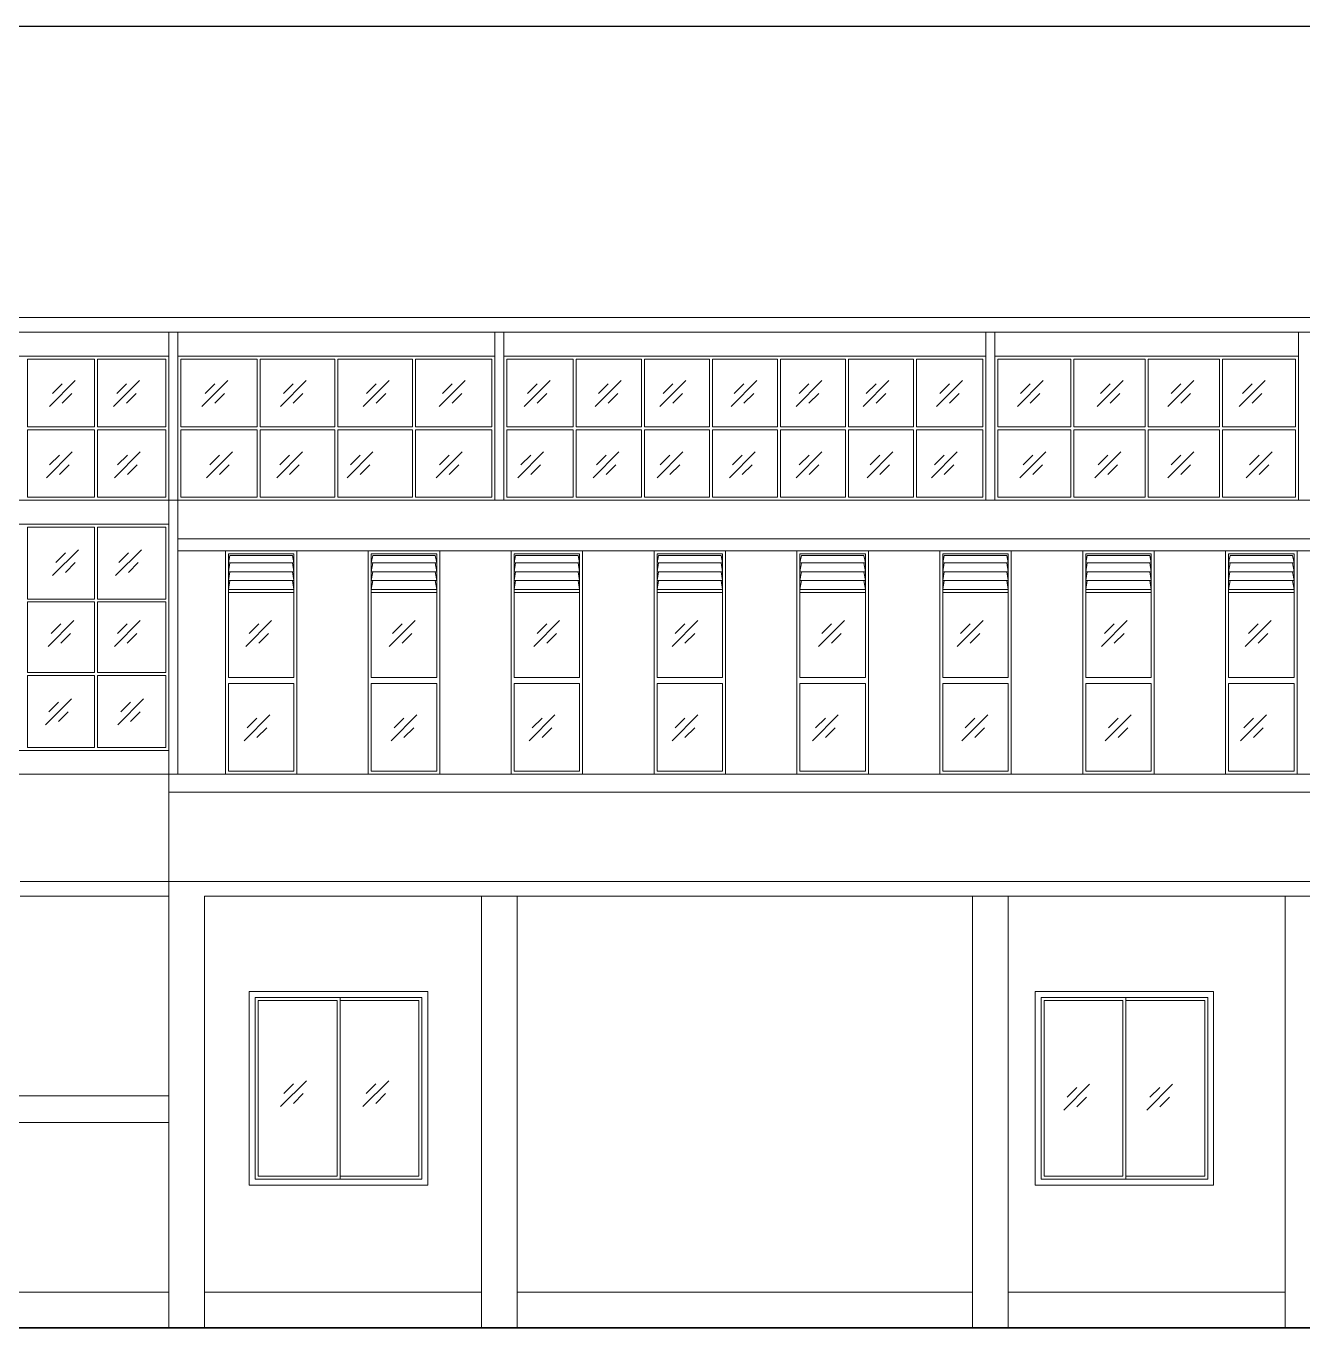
# Model space of a CAD drawing. Header units: inches. Extents: x -6800 to 96653, y -25814 to 17379.
# Drawn here: x 79226.9 to 79655.9, y -16913.4 to -16476.2 of the extents above; entities that cross this region are included whole.
import ezdxf

# ---------------------------------------------------------------- set-up
doc = ezdxf.new("R2010")
doc.units = ezdxf.units.IN
doc.header["$MEASUREMENT"] = 0
for name, color, linetype, lineweight in [('Door ele', 20, 'Continuous', 15), ('ele back', 51, 'Continuous', 15), ('Ground level', 210, 'Continuous', 35), ('i sec', 41, 'Continuous', 18), ('Opening elevation', 130, 'Continuous', 9), ('Win ele', 211, 'Continuous', 15)]:
    doc.layers.add(name, color=color, linetype=linetype, lineweight=lineweight)

msp = doc.modelspace()

# ---------------------------------------------------------------- linework, layer by layer
at = {"transparency": 33554651}
msp.add_line((78677.82, -16476.17), (81053.82, -16476.17), dxfattribs=at)
at = {"layer": 'Door ele', "transparency": 33554651}
for p, q in [((79301.85, -16800.44), (79361.85, -16800.44)), ((79301.85, -16865.44), (79301.85, -16800.44)), ((79361.85, -16800.44), (79361.85, -16865.44)), ((79565.85, -16800.44), (79625.85, -16800.44)), ((79565.85, -16865.44), (79565.85, -16800.44)), ((79625.85, -16800.44), (79625.85, -16865.44)), ((79361.85, -16865.44), (79301.85, -16865.44)), ((79625.85, -16865.44), (79565.85, -16865.44))]:
    msp.add_line(p, q, dxfattribs=at)
for points in [[(79178.85, -16587.04), (79274.85, -16587.04), (79274.85, -16635.44), (79178.85, -16635.44)], [(79277.85, -16587.04), (79384.37, -16587.04), (79384.37, -16635.44), (79277.85, -16635.44)], [(79387.37, -16587.04), (79549.35, -16587.04), (79549.35, -16635.44), (79387.37, -16635.44)], [(79552.35, -16587.04), (79654.35, -16587.04), (79654.35, -16635.44), (79552.35, -16635.44)], [(79178.85, -16643.44), (79274.85, -16643.44), (79274.85, -16719.44), (79178.85, -16719.44)], [(79293.85, -16652.44), (79317.85, -16652.44), (79317.85, -16727.44), (79293.85, -16727.44)], [(79341.85, -16652.44), (79365.85, -16652.44), (79365.85, -16727.44), (79341.85, -16727.44)], [(79389.85, -16652.44), (79413.85, -16652.44), (79413.85, -16727.44), (79389.85, -16727.44)], [(79437.85, -16652.44), (79461.85, -16652.44), (79461.85, -16727.44), (79437.85, -16727.44)], [(79485.85, -16652.44), (79509.85, -16652.44), (79509.85, -16727.44), (79485.85, -16727.44)], [(79533.85, -16652.44), (79557.85, -16652.44), (79557.85, -16727.44), (79533.85, -16727.44)], [(79581.85, -16652.44), (79605.85, -16652.44), (79605.85, -16727.44), (79581.85, -16727.44)], [(79629.85, -16652.44), (79653.85, -16652.44), (79653.85, -16727.44), (79629.85, -16727.44)]]:
    msp.add_lwpolyline(points, close=True, dxfattribs=at)
at = {"layer": 'ele back', "transparency": 33554651}
for p, q in [((80028.85, -16574.04), (78818.85, -16574.04)), ((80028.85, -16579.04), (78818.85, -16579.04)), ((79274.85, -16579.04), (79274.85, -16727.44)), ((79277.85, -16579.04), (79277.85, -16727.44)), ((79274.85, -16587.04), (79178.85, -16587.04)), ((79384.37, -16587.04), (79277.85, -16587.04)), ((79549.35, -16587.04), (79387.37, -16587.04)), ((79654.35, -16587.04), (79552.35, -16587.04)), ((80028.85, -16635.44), (79018.35, -16635.44)), ((79274.85, -16643.44), (78818.85, -16643.44)), ((79277.85, -16648.44), (80045.85, -16648.44)), ((79277.85, -16652.44), (80045.85, -16652.44)), ((79317.85, -16652.44), (79293.85, -16652.44)), ((79293.85, -16652.44), (79293.85, -16727.44)), ((79317.85, -16652.44), (79317.85, -16727.44)), ((79365.85, -16652.44), (79341.85, -16652.44)), ((79341.85, -16652.44), (79341.85, -16727.44)), ((79365.85, -16652.44), (79365.85, -16727.44)), ((79413.85, -16652.44), (79389.85, -16652.44)), ((79389.85, -16652.44), (79389.85, -16727.44)), ((79413.85, -16652.44), (79413.85, -16727.44)), ((79461.85, -16652.44), (79437.85, -16652.44)), ((79437.85, -16652.44), (79437.85, -16727.44)), ((79461.85, -16652.44), (79461.85, -16727.44)), ((79509.85, -16652.44), (79485.85, -16652.44)), ((79485.85, -16652.44), (79485.85, -16727.44)), ((79509.85, -16652.44), (79509.85, -16727.44)), ((79533.85, -16652.44), (79533.85, -16727.44)), ((79533.85, -16652.44), (79557.85, -16652.44)), ((79557.85, -16652.44), (79557.85, -16727.44)), ((79581.85, -16652.44), (79581.85, -16727.44)), ((79581.85, -16652.44), (79605.85, -16652.44)), ((79605.85, -16652.44), (79605.85, -16727.44)), ((79629.85, -16652.44), (79629.85, -16727.44)), ((79629.85, -16652.44), (79653.85, -16652.44)), ((79653.85, -16652.44), (79653.85, -16727.44)), ((79178.85, -16719.44), (79274.85, -16719.44)), ((80045.85, -16727.44), (79274.85, -16727.44)), ((79274.85, -16913.44), (79274.85, -16733.44)), ((80045.85, -16733.44), (79274.85, -16733.44)), ((79224.85, -16763.44), (79274.85, -16763.44)), ((80045.85, -16763.44), (79274.85, -16763.44)), ((79224.85, -16768.44), (79274.85, -16768.44)), ((79286.85, -16913.44), (79286.85, -16768.44)), ((80045.85, -16768.44), (79286.85, -16768.44)), ((79379.85, -16913.44), (79379.85, -16768.44)), ((79391.85, -16913.44), (79391.85, -16768.44)), ((79544.85, -16913.44), (79544.85, -16768.44)), ((79556.85, -16913.44), (79556.85, -16768.44)), ((79649.85, -16768.44), (79649.85, -16913.44)), ((79301.85, -16800.44), (79301.85, -16865.44)), ((79361.85, -16800.44), (79301.85, -16800.44)), ((79361.85, -16800.44), (79361.85, -16865.44)), ((79565.85, -16800.44), (79565.85, -16865.44)), ((79625.85, -16800.44), (79565.85, -16800.44)), ((79625.85, -16865.44), (79625.85, -16800.44)), ((79274.85, -16835.44), (79178.85, -16835.44)), ((79274.85, -16844.44), (79178.85, -16844.44)), ((79361.85, -16865.44), (79301.85, -16865.44)), ((79625.85, -16865.44), (79565.85, -16865.44)), ((79274.85, -16901.44), (79178.85, -16901.44)), ((79379.85, -16901.44), (79286.85, -16901.44)), ((79544.85, -16901.44), (79391.85, -16901.44)), ((79649.85, -16901.44), (79556.85, -16901.44))]:
    msp.add_line(p, q, dxfattribs=at)
at = {"layer": 'Ground level', "transparency": 33554651}
msp.add_line((80131.46, -16913.44), (78748.18, -16913.44), dxfattribs=at)
at = {"layer": 'i sec', "transparency": 33554651}
for p, q in [((79384.37, -16635.44), (79384.37, -16579.04)), ((79387.37, -16635.44), (79387.37, -16579.04)), ((79549.35, -16635.44), (79549.35, -16579.04)), ((79552.35, -16635.44), (79552.35, -16579.04)), ((79654.35, -16635.44), (79654.35, -16579.04)), ((79178.85, -16719.44), (79274.85, -16719.44)), ((79178.85, -16727.44), (79274.85, -16727.44))]:
    msp.add_line(p, q, dxfattribs=at)
at = {"layer": 'Opening elevation', "lineweight": 5, "transparency": 33554526}
for p, q in [((79234.69, -16603.91), (79243.36, -16595.23)), ((79235.75, -16599.57), (79239.02, -16596.3)), ((79256.26, -16603.91), (79264.93, -16595.23)), ((79257.33, -16599.57), (79260.6, -16596.3)), ((79285.96, -16603.91), (79294.63, -16595.23)), ((79287.03, -16599.57), (79290.29, -16596.3)), ((79312.29, -16603.91), (79320.96, -16595.23)), ((79313.36, -16599.57), (79316.63, -16596.3)), ((79340.14, -16603.91), (79348.81, -16595.23)), ((79341.2, -16599.57), (79344.47, -16596.3)), ((79365.7, -16603.91), (79374.38, -16595.23)), ((79366.77, -16599.57), (79370.04, -16596.3)), ((79394.26, -16603.91), (79402.93, -16595.23)), ((79395.33, -16599.57), (79398.6, -16596.3)), ((79418.08, -16603.91), (79426.76, -16595.23)), ((79419.15, -16599.57), (79422.42, -16596.3)), ((79439.82, -16603.91), (79448.49, -16595.23)), ((79440.89, -16599.57), (79444.16, -16596.3)), ((79463.73, -16603.91), (79472.4, -16595.23)), ((79464.8, -16599.57), (79468.06, -16596.3)), ((79485.54, -16603.91), (79494.21, -16595.23)), ((79486.61, -16599.57), (79489.88, -16596.3)), ((79508.07, -16603.91), (79516.74, -16595.23)), ((79509.14, -16599.57), (79512.41, -16596.3)), ((79532.77, -16603.91), (79541.44, -16595.23)), ((79533.84, -16599.57), (79537.11, -16596.3)), ((79559.9, -16603.91), (79568.57, -16595.23)), ((79560.97, -16599.57), (79564.24, -16596.3)), ((79586.75, -16603.91), (79595.42, -16595.23)), ((79587.82, -16599.57), (79591.09, -16596.3)), ((79610.47, -16603.91), (79619.14, -16595.23)), ((79611.54, -16599.57), (79614.81, -16596.3)), ((79634.43, -16603.91), (79643.1, -16595.23)), ((79635.5, -16599.57), (79638.76, -16596.3)), ((79239.02, -16602.84), (79242.29, -16599.57)), ((79260.6, -16602.84), (79263.87, -16599.57)), ((79290.29, -16602.84), (79293.56, -16599.57)), ((79316.63, -16602.84), (79319.9, -16599.57)), ((79344.47, -16602.84), (79347.74, -16599.57)), ((79370.04, -16602.84), (79373.31, -16599.57)), ((79398.6, -16602.84), (79401.86, -16599.57)), ((79422.42, -16602.84), (79425.69, -16599.57)), ((79444.16, -16602.84), (79447.42, -16599.57)), ((79468.06, -16602.84), (79471.33, -16599.57)), ((79489.88, -16602.84), (79493.15, -16599.57)), ((79512.41, -16602.84), (79515.67, -16599.57)), ((79537.11, -16602.84), (79540.37, -16599.57)), ((79564.24, -16602.84), (79567.5, -16599.57)), ((79591.09, -16602.84), (79594.35, -16599.57)), ((79614.81, -16602.84), (79618.07, -16599.57)), ((79638.76, -16602.84), (79642.03, -16599.57)), ((79233.71, -16627.9), (79242.38, -16619.23)), ((79234.78, -16623.57), (79238.05, -16620.3)), ((79256.56, -16627.9), (79265.23, -16619.23)), ((79257.63, -16623.57), (79260.9, -16620.3)), ((79287.53, -16627.9), (79296.2, -16619.23)), ((79288.6, -16623.57), (79291.87, -16620.3)), ((79311.07, -16627.9), (79319.74, -16619.23)), ((79312.14, -16623.57), (79315.41, -16620.3)), ((79334.75, -16627.9), (79343.42, -16619.23)), ((79335.81, -16623.57), (79339.08, -16620.3)), ((79364.67, -16627.9), (79373.34, -16619.23)), ((79365.74, -16623.57), (79369, -16620.3)), ((79392.06, -16627.9), (79400.73, -16619.23)), ((79393.13, -16623.57), (79396.4, -16620.3)), ((79417.39, -16627.9), (79426.06, -16619.23)), ((79418.46, -16623.57), (79421.73, -16620.3)), ((79438.86, -16627.9), (79447.53, -16619.23)), ((79439.93, -16623.57), (79443.2, -16620.3)), ((79463.15, -16627.9), (79471.82, -16619.23)), ((79464.22, -16623.57), (79467.48, -16620.3)), ((79485.58, -16627.9), (79494.26, -16619.23)), ((79486.65, -16623.57), (79489.92, -16620.3)), ((79509.4, -16627.9), (79518.07, -16619.23)), ((79510.47, -16623.57), (79513.73, -16620.3)), ((79531.01, -16627.9), (79539.68, -16619.23)), ((79532.08, -16623.57), (79535.34, -16620.3)), ((79560.78, -16627.9), (79569.46, -16619.23)), ((79561.85, -16623.57), (79565.12, -16620.3)), ((79585.97, -16627.9), (79594.65, -16619.23)), ((79587.04, -16623.57), (79590.31, -16620.3)), ((79610.48, -16627.9), (79619.15, -16619.23)), ((79611.54, -16623.57), (79614.81, -16620.3)), ((79636.81, -16627.9), (79645.48, -16619.23)), ((79637.88, -16623.57), (79641.15, -16620.3)), ((79238.05, -16626.83), (79241.31, -16623.57)), ((79260.9, -16626.83), (79264.16, -16623.57)), ((79291.87, -16626.83), (79295.13, -16623.57)), ((79315.41, -16626.83), (79318.67, -16623.57)), ((79339.08, -16626.83), (79342.35, -16623.57)), ((79369, -16626.83), (79372.27, -16623.57)), ((79396.4, -16626.83), (79399.66, -16623.57)), ((79421.73, -16626.83), (79424.99, -16623.57)), ((79443.2, -16626.83), (79446.47, -16623.57)), ((79467.48, -16626.83), (79470.75, -16623.57)), ((79489.92, -16626.83), (79493.19, -16623.57)), ((79513.73, -16626.83), (79517, -16623.57)), ((79535.34, -16626.83), (79538.61, -16623.57)), ((79565.12, -16626.83), (79568.39, -16623.57)), ((79590.31, -16626.83), (79593.58, -16623.57)), ((79614.81, -16626.83), (79618.08, -16623.57)), ((79641.15, -16626.83), (79644.41, -16623.57)), ((79235.77, -16660.72), (79244.45, -16652.05)), ((79236.84, -16656.39), (79240.11, -16653.12)), ((79256.95, -16660.72), (79265.62, -16652.05)), ((79258.02, -16656.39), (79261.28, -16653.12)), ((79240.11, -16659.65), (79243.38, -16656.39)), ((79261.28, -16659.65), (79264.55, -16656.39)), ((79234.24, -16684.53), (79242.91, -16675.86)), ((79235.31, -16680.2), (79238.57, -16676.93)), ((79256.53, -16684.53), (79265.2, -16675.86)), ((79257.6, -16680.2), (79260.86, -16676.93)), ((79300.7, -16684.53), (79309.37, -16675.86)), ((79301.77, -16680.2), (79305.04, -16676.93)), ((79348.87, -16684.53), (79357.54, -16675.86)), ((79349.94, -16680.2), (79353.2, -16676.93)), ((79397.46, -16684.53), (79406.13, -16675.86)), ((79398.53, -16680.2), (79401.8, -16676.93)), ((79443.9, -16684.53), (79452.57, -16675.86)), ((79444.97, -16680.2), (79448.24, -16676.93)), ((79493.11, -16684.53), (79501.78, -16675.86)), ((79494.18, -16680.2), (79497.44, -16676.93)), ((79539.73, -16684.53), (79548.4, -16675.86)), ((79540.8, -16680.2), (79544.06, -16676.93)), ((79588.13, -16684.53), (79596.81, -16675.86)), ((79589.2, -16680.2), (79592.47, -16676.93)), ((79636.48, -16684.53), (79645.15, -16675.86)), ((79637.55, -16680.2), (79640.81, -16676.93)), ((79238.57, -16683.46), (79241.84, -16680.2)), ((79260.86, -16683.46), (79264.13, -16680.2)), ((79305.04, -16683.46), (79308.3, -16680.2)), ((79353.2, -16683.46), (79356.47, -16680.2)), ((79401.8, -16683.46), (79405.07, -16680.2)), ((79448.24, -16683.46), (79451.5, -16680.2)), ((79497.44, -16683.46), (79500.71, -16680.2)), ((79544.06, -16683.46), (79547.33, -16680.2)), ((79592.47, -16683.46), (79595.74, -16680.2)), ((79640.81, -16683.46), (79644.08, -16680.2)), ((79233.43, -16710.87), (79242.1, -16702.19)), ((79234.5, -16706.53), (79237.77, -16703.26)), ((79257.65, -16710.87), (79266.32, -16702.19)), ((79258.71, -16706.53), (79261.98, -16703.26)), ((79237.77, -16709.8), (79241.04, -16706.53)), ((79261.98, -16709.8), (79265.25, -16706.53)), ((79300.1, -16716.19), (79308.77, -16707.52)), ((79349.49, -16716.19), (79358.16, -16707.52)), ((79395.87, -16716.19), (79404.54, -16707.52)), ((79443.89, -16716.19), (79452.56, -16707.52)), ((79491.05, -16716.19), (79499.73, -16707.52)), ((79541.26, -16716.19), (79549.93, -16707.52)), ((79589.42, -16716.19), (79598.09, -16707.52)), ((79634.88, -16716.19), (79643.56, -16707.52)), ((79301.16, -16711.85), (79304.43, -16708.58)), ((79304.43, -16715.12), (79307.7, -16711.85)), ((79350.56, -16711.85), (79353.82, -16708.58)), ((79353.82, -16715.12), (79357.09, -16711.85)), ((79396.94, -16711.85), (79400.21, -16708.58)), ((79400.21, -16715.12), (79403.48, -16711.85)), ((79444.96, -16711.85), (79448.22, -16708.58)), ((79448.22, -16715.12), (79451.49, -16711.85)), ((79492.12, -16711.85), (79495.39, -16708.58)), ((79495.39, -16715.12), (79498.66, -16711.85)), ((79542.33, -16711.85), (79545.6, -16708.58)), ((79545.6, -16715.12), (79548.86, -16711.85)), ((79590.49, -16711.85), (79593.75, -16708.58)), ((79593.75, -16715.12), (79597.02, -16711.85)), ((79635.95, -16711.85), (79639.22, -16708.58)), ((79639.22, -16715.12), (79642.49, -16711.85)), ((79312.39, -16839.07), (79321.06, -16830.4)), ((79340.05, -16839.07), (79348.72, -16830.4)), ((79313.46, -16834.73), (79316.73, -16831.46)), ((79316.73, -16838), (79319.99, -16834.73)), ((79341.12, -16834.73), (79344.39, -16831.46)), ((79344.39, -16838), (79347.66, -16834.73)), ((79575.51, -16840.28), (79584.18, -16831.61)), ((79576.58, -16835.95), (79579.84, -16832.68)), ((79603.39, -16840.28), (79612.06, -16831.61)), ((79604.46, -16835.95), (79607.72, -16832.68)), ((79579.84, -16839.21), (79583.11, -16835.95)), ((79607.72, -16839.21), (79610.99, -16835.95))]:
    msp.add_line(p, q, dxfattribs=at)
at = {"layer": 'Win ele', "transparency": 33554651}
for p, q in [((79227.35, -16588.04), (79249.85, -16588.04)), ((79227.35, -16588.04), (79227.35, -16610.74)), ((79249.85, -16588.04), (79249.85, -16610.74)), ((79250.85, -16588.04), (79273.85, -16588.04)), ((79250.85, -16588.04), (79250.85, -16610.74)), ((79273.85, -16588.04), (79273.85, -16610.74)), ((79278.85, -16588.04), (79304.48, -16588.04)), ((79278.85, -16610.74), (79278.85, -16588.04)), ((79304.48, -16588.04), (79304.48, -16610.74)), ((79305.48, -16588.04), (79330.61, -16588.04)), ((79305.48, -16588.04), (79305.48, -16610.74)), ((79330.61, -16588.04), (79330.61, -16610.74)), ((79331.61, -16588.04), (79356.74, -16588.04)), ((79331.61, -16588.04), (79331.61, -16610.74)), ((79356.74, -16588.04), (79356.74, -16610.74)), ((79357.74, -16588.04), (79383.37, -16588.04)), ((79357.74, -16588.04), (79357.74, -16610.74)), ((79383.37, -16588.04), (79383.37, -16610.74)), ((79388.37, -16588.04), (79410.72, -16588.04)), ((79388.37, -16610.74), (79388.37, -16588.04)), ((79410.72, -16588.04), (79410.72, -16610.74)), ((79411.72, -16588.04), (79433.58, -16588.04)), ((79411.72, -16588.04), (79411.72, -16610.74)), ((79433.58, -16588.04), (79433.58, -16610.74)), ((79434.58, -16588.04), (79456.43, -16588.04)), ((79434.58, -16588.04), (79434.58, -16610.74)), ((79456.43, -16588.04), (79456.43, -16610.74)), ((79457.43, -16588.04), (79479.29, -16588.04)), ((79457.43, -16588.04), (79457.43, -16610.74)), ((79479.29, -16588.04), (79479.29, -16610.74)), ((79480.29, -16588.04), (79502.14, -16588.04)), ((79480.29, -16588.04), (79480.29, -16610.74)), ((79502.14, -16588.04), (79502.14, -16610.74)), ((79503.14, -16588.04), (79525, -16588.04)), ((79503.14, -16588.04), (79503.14, -16610.74)), ((79525, -16588.04), (79525, -16610.74)), ((79526, -16588.04), (79548.35, -16588.04)), ((79526, -16588.04), (79526, -16610.74)), ((79548.35, -16588.04), (79548.35, -16610.74)), ((79553.35, -16588.04), (79577.85, -16588.04)), ((79553.35, -16610.74), (79553.35, -16588.04)), ((79577.85, -16588.04), (79577.85, -16610.74)), ((79578.85, -16588.04), (79602.85, -16588.04)), ((79578.85, -16588.04), (79578.85, -16610.74)), ((79602.85, -16588.04), (79602.85, -16610.74)), ((79603.85, -16588.04), (79627.85, -16588.04)), ((79603.85, -16588.04), (79603.85, -16610.74)), ((79627.85, -16588.04), (79627.85, -16610.74)), ((79628.85, -16588.04), (79653.35, -16588.04)), ((79628.85, -16588.04), (79628.85, -16610.74)), ((79653.35, -16588.04), (79653.35, -16610.74)), ((79227.35, -16610.74), (79249.85, -16610.74)), ((79227.35, -16611.74), (79227.35, -16634.44)), ((79227.35, -16611.74), (79249.85, -16611.74)), ((79249.85, -16611.74), (79249.85, -16634.44)), ((79250.85, -16610.74), (79273.85, -16610.74)), ((79250.85, -16611.74), (79250.85, -16634.44)), ((79250.85, -16611.74), (79273.85, -16611.74)), ((79273.85, -16611.74), (79273.85, -16634.44)), ((79278.85, -16610.74), (79304.48, -16610.74)), ((79278.85, -16634.44), (79278.85, -16611.74)), ((79278.85, -16611.74), (79304.48, -16611.74)), ((79304.48, -16611.74), (79304.48, -16634.44)), ((79305.48, -16610.74), (79330.61, -16610.74)), ((79305.48, -16611.74), (79330.61, -16611.74)), ((79305.48, -16611.74), (79305.48, -16634.44)), ((79330.61, -16611.74), (79330.61, -16634.44)), ((79331.61, -16610.74), (79356.74, -16610.74)), ((79331.61, -16611.74), (79356.74, -16611.74)), ((79331.61, -16611.74), (79331.61, -16634.44)), ((79356.74, -16611.74), (79356.74, -16634.44)), ((79357.74, -16610.74), (79383.37, -16610.74)), ((79357.74, -16611.74), (79383.37, -16611.74)), ((79357.74, -16611.74), (79357.74, -16634.44)), ((79383.37, -16611.74), (79383.37, -16634.44)), ((79388.37, -16610.74), (79410.72, -16610.74)), ((79388.37, -16634.44), (79388.37, -16611.74)), ((79388.37, -16611.74), (79410.72, -16611.74)), ((79410.72, -16611.74), (79410.72, -16634.44)), ((79411.72, -16610.74), (79433.58, -16610.74)), ((79411.72, -16611.74), (79433.58, -16611.74)), ((79411.72, -16611.74), (79411.72, -16634.44)), ((79433.58, -16611.74), (79433.58, -16634.44)), ((79434.58, -16610.74), (79456.43, -16610.74)), ((79434.58, -16611.74), (79456.43, -16611.74)), ((79434.58, -16611.74), (79434.58, -16634.44)), ((79456.43, -16611.74), (79456.43, -16634.44)), ((79457.43, -16610.74), (79479.29, -16610.74)), ((79457.43, -16611.74), (79479.29, -16611.74)), ((79457.43, -16611.74), (79457.43, -16634.44)), ((79479.29, -16611.74), (79479.29, -16634.44)), ((79480.29, -16610.74), (79502.14, -16610.74)), ((79480.29, -16611.74), (79502.14, -16611.74)), ((79480.29, -16611.74), (79480.29, -16634.44)), ((79502.14, -16611.74), (79502.14, -16634.44)), ((79503.14, -16610.74), (79525, -16610.74)), ((79503.14, -16611.74), (79525, -16611.74)), ((79503.14, -16611.74), (79503.14, -16634.44)), ((79525, -16611.74), (79525, -16634.44)), ((79526, -16610.74), (79548.35, -16610.74)), ((79526, -16611.74), (79548.35, -16611.74)), ((79526, -16611.74), (79526, -16634.44)), ((79548.35, -16611.74), (79548.35, -16634.44)), ((79553.35, -16610.74), (79577.85, -16610.74)), ((79553.35, -16634.44), (79553.35, -16611.74)), ((79553.35, -16611.74), (79577.85, -16611.74)), ((79577.85, -16611.74), (79577.85, -16634.44)), ((79578.85, -16610.74), (79602.85, -16610.74)), ((79578.85, -16611.74), (79578.85, -16634.44)), ((79578.85, -16611.74), (79602.85, -16611.74)), ((79602.85, -16611.74), (79602.85, -16634.44)), ((79603.85, -16610.74), (79627.85, -16610.74)), ((79603.85, -16611.74), (79627.85, -16611.74)), ((79603.85, -16611.74), (79603.85, -16634.44)), ((79627.85, -16611.74), (79627.85, -16634.44)), ((79628.85, -16610.74), (79653.35, -16610.74)), ((79628.85, -16611.74), (79653.35, -16611.74)), ((79628.85, -16611.74), (79628.85, -16634.44)), ((79653.35, -16611.74), (79653.35, -16634.44)), ((79249.85, -16634.44), (79227.35, -16634.44)), ((79273.85, -16634.44), (79250.85, -16634.44)), ((79304.48, -16634.44), (79278.85, -16634.44)), ((79330.61, -16634.44), (79305.48, -16634.44)), ((79356.74, -16634.44), (79331.61, -16634.44)), ((79383.37, -16634.44), (79357.74, -16634.44)), ((79410.72, -16634.44), (79388.37, -16634.44)), ((79433.58, -16634.44), (79411.72, -16634.44)), ((79456.43, -16634.44), (79434.58, -16634.44)), ((79479.29, -16634.44), (79457.43, -16634.44)), ((79502.14, -16634.44), (79480.29, -16634.44)), ((79525, -16634.44), (79503.14, -16634.44)), ((79548.35, -16634.44), (79526, -16634.44)), ((79577.85, -16634.44), (79553.35, -16634.44)), ((79602.85, -16634.44), (79578.85, -16634.44)), ((79627.85, -16634.44), (79603.85, -16634.44)), ((79653.35, -16634.44), (79628.85, -16634.44)), ((79227.35, -16644.44), (79249.85, -16644.44)), ((79227.35, -16644.44), (79227.35, -16668.61)), ((79249.85, -16644.44), (79249.85, -16668.61)), ((79250.85, -16644.44), (79273.85, -16644.44)), ((79250.85, -16644.44), (79250.85, -16668.61)), ((79273.85, -16644.44), (79273.85, -16668.61)), ((79294.85, -16653.44), (79316.85, -16653.44)), ((79294.85, -16665.44), (79294.85, -16653.44)), ((79294.85, -16656.44), (79295.35, -16653.94)), ((79295.35, -16653.94), (79316.35, -16653.94)), ((79316.85, -16656.44), (79316.35, -16653.94)), ((79316.85, -16653.44), (79316.85, -16694.94)), ((79342.85, -16653.44), (79364.85, -16653.44)), ((79342.85, -16665.44), (79342.85, -16653.44)), ((79342.85, -16656.44), (79343.35, -16653.94)), ((79343.35, -16653.94), (79364.35, -16653.94)), ((79364.85, -16656.44), (79364.35, -16653.94)), ((79364.85, -16653.44), (79364.85, -16694.94)), ((79390.85, -16653.44), (79412.85, -16653.44)), ((79390.85, -16665.44), (79390.85, -16653.44)), ((79390.85, -16656.44), (79391.35, -16653.94)), ((79391.35, -16653.94), (79412.35, -16653.94)), ((79412.85, -16656.44), (79412.35, -16653.94)), ((79412.85, -16653.44), (79412.85, -16694.94)), ((79438.85, -16653.44), (79460.85, -16653.44)), ((79438.85, -16665.44), (79438.85, -16653.44)), ((79438.85, -16656.44), (79439.35, -16653.94)), ((79439.35, -16653.94), (79460.35, -16653.94)), ((79460.85, -16656.44), (79460.35, -16653.94)), ((79460.85, -16653.44), (79460.85, -16694.94)), ((79486.85, -16653.44), (79508.85, -16653.44)), ((79486.85, -16665.44), (79486.85, -16653.44)), ((79486.85, -16656.44), (79487.35, -16653.94)), ((79487.35, -16653.94), (79508.35, -16653.94)), ((79508.85, -16656.44), (79508.35, -16653.94)), ((79508.85, -16653.44), (79508.85, -16694.94)), ((79534.85, -16653.44), (79556.85, -16653.44)), ((79534.85, -16665.44), (79534.85, -16653.44)), ((79534.85, -16656.44), (79535.35, -16653.94)), ((79535.35, -16653.94), (79556.35, -16653.94)), ((79556.85, -16656.44), (79556.35, -16653.94)), ((79556.85, -16653.44), (79556.85, -16694.94)), ((79582.85, -16653.44), (79604.85, -16653.44)), ((79582.85, -16665.44), (79582.85, -16653.44)), ((79582.85, -16656.44), (79583.35, -16653.94)), ((79583.35, -16653.94), (79604.35, -16653.94)), ((79604.85, -16656.44), (79604.35, -16653.94)), ((79604.85, -16653.44), (79604.85, -16694.94)), ((79630.85, -16653.44), (79652.85, -16653.44)), ((79630.85, -16665.44), (79630.85, -16653.44)), ((79630.85, -16656.44), (79631.35, -16653.94)), ((79631.35, -16653.94), (79652.35, -16653.94)), ((79652.85, -16656.44), (79652.35, -16653.94)), ((79652.85, -16653.44), (79652.85, -16694.94)), ((79294.85, -16656.44), (79316.85, -16656.44)), ((79294.85, -16659.44), (79295.35, -16656.44)), ((79294.85, -16659.44), (79316.85, -16659.44)), ((79294.85, -16662.44), (79295.33, -16659.44)), ((79316.85, -16659.44), (79316.35, -16656.44)), ((79316.85, -16662.44), (79316.35, -16659.44)), ((79342.85, -16656.44), (79364.85, -16656.44)), ((79342.85, -16659.44), (79343.35, -16656.44)), ((79342.85, -16659.44), (79364.85, -16659.44)), ((79342.85, -16662.44), (79343.33, -16659.44)), ((79364.85, -16659.44), (79364.35, -16656.44)), ((79364.85, -16662.44), (79364.35, -16659.44)), ((79390.85, -16656.44), (79412.85, -16656.44)), ((79390.85, -16659.44), (79391.35, -16656.44)), ((79390.85, -16659.44), (79412.85, -16659.44)), ((79390.85, -16662.44), (79391.33, -16659.44)), ((79412.85, -16659.44), (79412.35, -16656.44)), ((79412.85, -16662.44), (79412.35, -16659.44)), ((79438.85, -16656.44), (79460.85, -16656.44)), ((79438.85, -16659.44), (79439.35, -16656.44)), ((79438.85, -16659.44), (79460.85, -16659.44)), ((79438.85, -16662.44), (79439.33, -16659.44)), ((79460.85, -16659.44), (79460.35, -16656.44)), ((79460.85, -16662.44), (79460.35, -16659.44)), ((79486.85, -16656.44), (79508.85, -16656.44)), ((79486.85, -16659.44), (79487.35, -16656.44)), ((79486.85, -16659.44), (79508.85, -16659.44)), ((79486.85, -16662.44), (79487.33, -16659.44)), ((79508.85, -16659.44), (79508.35, -16656.44)), ((79508.85, -16662.44), (79508.35, -16659.44)), ((79534.85, -16656.44), (79556.85, -16656.44)), ((79534.85, -16659.44), (79535.35, -16656.44)), ((79534.85, -16659.44), (79556.85, -16659.44)), ((79534.85, -16662.44), (79535.33, -16659.44)), ((79556.85, -16659.44), (79556.35, -16656.44)), ((79556.85, -16662.44), (79556.35, -16659.44)), ((79582.85, -16656.44), (79604.85, -16656.44)), ((79582.85, -16659.44), (79583.35, -16656.44)), ((79582.85, -16659.44), (79604.85, -16659.44)), ((79582.85, -16662.44), (79583.33, -16659.44)), ((79604.85, -16659.44), (79604.35, -16656.44)), ((79604.85, -16662.44), (79604.35, -16659.44)), ((79630.85, -16656.44), (79652.85, -16656.44)), ((79630.85, -16659.44), (79631.35, -16656.44)), ((79630.85, -16659.44), (79652.85, -16659.44)), ((79630.85, -16662.44), (79631.33, -16659.44)), ((79652.85, -16659.44), (79652.35, -16656.44)), ((79652.85, -16662.44), (79652.35, -16659.44)), ((79294.85, -16662.44), (79316.85, -16662.44)), ((79294.85, -16665.44), (79295.35, -16662.44)), ((79316.85, -16665.44), (79316.35, -16662.44)), ((79342.85, -16662.44), (79364.85, -16662.44)), ((79342.85, -16665.44), (79343.35, -16662.44)), ((79364.85, -16665.44), (79364.35, -16662.44)), ((79390.85, -16662.44), (79412.85, -16662.44)), ((79390.85, -16665.44), (79391.35, -16662.44)), ((79412.85, -16665.44), (79412.35, -16662.44)), ((79438.85, -16662.44), (79460.85, -16662.44)), ((79438.85, -16665.44), (79439.35, -16662.44)), ((79460.85, -16665.44), (79460.35, -16662.44)), ((79486.85, -16662.44), (79508.85, -16662.44)), ((79486.85, -16665.44), (79487.35, -16662.44)), ((79508.85, -16665.44), (79508.35, -16662.44)), ((79534.85, -16662.44), (79556.85, -16662.44)), ((79534.85, -16665.44), (79535.35, -16662.44)), ((79556.85, -16665.44), (79556.35, -16662.44)), ((79582.85, -16662.44), (79604.85, -16662.44)), ((79582.85, -16665.44), (79583.35, -16662.44)), ((79604.85, -16665.44), (79604.35, -16662.44)), ((79630.85, -16662.44), (79652.85, -16662.44)), ((79630.85, -16665.44), (79631.35, -16662.44)), ((79652.85, -16665.44), (79652.35, -16662.44)), ((79227.35, -16668.61), (79249.85, -16668.61)), ((79250.85, -16668.61), (79273.85, -16668.61)), ((79294.85, -16665.44), (79316.85, -16665.44)), ((79294.85, -16665.44), (79294.85, -16694.94)), ((79294.85, -16666.44), (79316.85, -16666.44)), ((79342.85, -16665.44), (79364.85, -16665.44)), ((79342.85, -16665.44), (79342.85, -16694.94)), ((79342.85, -16666.44), (79364.85, -16666.44)), ((79390.85, -16665.44), (79412.85, -16665.44)), ((79390.85, -16665.44), (79390.85, -16694.94)), ((79390.85, -16666.44), (79412.85, -16666.44)), ((79438.85, -16665.44), (79460.85, -16665.44)), ((79438.85, -16665.44), (79438.85, -16694.94)), ((79438.85, -16666.44), (79460.85, -16666.44)), ((79486.85, -16665.44), (79508.85, -16665.44)), ((79486.85, -16665.44), (79486.85, -16694.94)), ((79486.85, -16666.44), (79508.85, -16666.44)), ((79534.85, -16665.44), (79556.85, -16665.44)), ((79534.85, -16665.44), (79534.85, -16694.94)), ((79534.85, -16666.44), (79556.85, -16666.44)), ((79582.85, -16665.44), (79604.85, -16665.44)), ((79582.85, -16665.44), (79582.85, -16694.94)), ((79582.85, -16666.44), (79604.85, -16666.44)), ((79630.85, -16665.44), (79652.85, -16665.44)), ((79630.85, -16665.44), (79630.85, -16694.94)), ((79630.85, -16666.44), (79652.85, -16666.44)), ((79227.35, -16669.61), (79249.85, -16669.61)), ((79227.35, -16669.61), (79227.35, -16693.27)), ((79249.85, -16669.61), (79249.85, -16693.27)), ((79250.85, -16669.61), (79273.85, -16669.61)), ((79250.85, -16669.61), (79250.85, -16693.27)), ((79273.85, -16669.61), (79273.85, -16693.27)), ((79227.35, -16693.27), (79249.85, -16693.27)), ((79227.35, -16694.27), (79249.85, -16694.27)), ((79227.35, -16694.27), (79227.35, -16718.44)), ((79249.85, -16694.27), (79249.85, -16718.44)), ((79250.85, -16693.27), (79273.85, -16693.27)), ((79250.85, -16694.27), (79273.85, -16694.27)), ((79250.85, -16694.27), (79250.85, -16718.44)), ((79273.85, -16694.27), (79273.85, -16718.44)), ((79294.85, -16694.94), (79316.85, -16694.94)), ((79342.85, -16694.94), (79364.85, -16694.94)), ((79390.85, -16694.94), (79412.85, -16694.94)), ((79438.85, -16694.94), (79460.85, -16694.94)), ((79486.85, -16694.94), (79508.85, -16694.94)), ((79534.85, -16694.94), (79556.85, -16694.94)), ((79582.85, -16694.94), (79604.85, -16694.94)), ((79630.85, -16694.94), (79652.85, -16694.94)), ((79294.85, -16696.94), (79294.85, -16726.44)), ((79294.85, -16696.94), (79316.85, -16696.94)), ((79316.85, -16696.94), (79316.85, -16726.44)), ((79342.85, -16696.94), (79342.85, -16726.44)), ((79342.85, -16696.94), (79364.85, -16696.94)), ((79364.85, -16696.94), (79364.85, -16726.44)), ((79390.85, -16696.94), (79390.85, -16726.44)), ((79390.85, -16696.94), (79412.85, -16696.94)), ((79412.85, -16696.94), (79412.85, -16726.44)), ((79438.85, -16696.94), (79438.85, -16726.44)), ((79438.85, -16696.94), (79460.85, -16696.94)), ((79460.85, -16696.94), (79460.85, -16726.44)), ((79486.85, -16696.94), (79486.85, -16726.44)), ((79486.85, -16696.94), (79508.85, -16696.94)), ((79508.85, -16696.94), (79508.85, -16726.44)), ((79534.85, -16696.94), (79534.85, -16726.44)), ((79534.85, -16696.94), (79556.85, -16696.94)), ((79556.85, -16696.94), (79556.85, -16726.44)), ((79582.85, -16696.94), (79582.85, -16726.44)), ((79582.85, -16696.94), (79604.85, -16696.94)), ((79604.85, -16696.94), (79604.85, -16726.44)), ((79630.85, -16696.94), (79630.85, -16726.44)), ((79630.85, -16696.94), (79652.85, -16696.94)), ((79652.85, -16696.94), (79652.85, -16726.44)), ((79249.85, -16718.44), (79227.35, -16718.44)), ((79273.85, -16718.44), (79250.85, -16718.44)), ((79274.85, -16727.44), (79274.85, -16733.44)), ((79316.85, -16726.44), (79294.85, -16726.44)), ((79364.85, -16726.44), (79342.85, -16726.44)), ((79412.85, -16726.44), (79390.85, -16726.44)), ((79460.85, -16726.44), (79438.85, -16726.44)), ((79508.85, -16726.44), (79486.85, -16726.44)), ((79556.85, -16726.44), (79534.85, -16726.44)), ((79604.85, -16726.44), (79582.85, -16726.44)), ((79652.85, -16726.44), (79630.85, -16726.44)), ((79301.85, -16800.44), (79301.85, -16852.44)), ((79303.85, -16802.44), (79359.85, -16802.44)), ((79303.85, -16863.44), (79303.85, -16802.44)), ((79304.85, -16803.44), (79331.35, -16803.44)), ((79304.85, -16862.44), (79304.85, -16803.44)), ((79331.35, -16803.44), (79331.35, -16862.44)), ((79332.35, -16802.44), (79332.35, -16863.44)), ((79332.35, -16803.44), (79358.85, -16803.44)), ((79358.85, -16803.44), (79358.85, -16862.44)), ((79359.85, -16802.44), (79359.85, -16863.44)), ((79361.85, -16852.44), (79361.85, -16800.44)), ((79565.85, -16800.44), (79565.85, -16852.44)), ((79567.85, -16802.44), (79623.85, -16802.44)), ((79567.85, -16863.44), (79567.85, -16802.44)), ((79568.85, -16803.44), (79595.35, -16803.44)), ((79568.85, -16862.44), (79568.85, -16803.44)), ((79595.35, -16803.44), (79595.35, -16862.44)), ((79596.35, -16802.44), (79596.35, -16863.44)), ((79596.35, -16803.44), (79622.85, -16803.44)), ((79622.85, -16803.44), (79622.85, -16862.44)), ((79623.85, -16802.44), (79623.85, -16863.44)), ((79625.85, -16852.44), (79625.85, -16800.44)), ((79301.85, -16855.44), (79301.85, -16861.44)), ((79301.85, -16861.44), (79301.85, -16855.44)), ((79303.85, -16861.44), (79303.85, -16855.44)), ((79304.85, -16861.44), (79304.85, -16855.44)), ((79331.35, -16855.44), (79331.35, -16861.44)), ((79332.35, -16855.44), (79332.35, -16861.44)), ((79358.85, -16855.44), (79358.85, -16861.44)), ((79359.85, -16855.44), (79359.85, -16861.44)), ((79361.85, -16861.44), (79361.85, -16855.44)), ((79361.85, -16855.44), (79361.85, -16861.44)), ((79565.85, -16855.44), (79565.85, -16861.44)), ((79565.85, -16861.44), (79565.85, -16855.44)), ((79567.85, -16861.44), (79567.85, -16855.44)), ((79568.85, -16861.44), (79568.85, -16855.44)), ((79595.35, -16855.44), (79595.35, -16861.44)), ((79596.35, -16855.44), (79596.35, -16861.44)), ((79622.85, -16855.44), (79622.85, -16861.44)), ((79623.85, -16855.44), (79623.85, -16861.44)), ((79625.85, -16861.44), (79625.85, -16855.44)), ((79301.85, -16862.94), (79301.85, -16865.44)), ((79301.85, -16865.44), (79301.85, -16862.94)), ((79303.85, -16863.44), (79303.85, -16862.94)), ((79359.85, -16863.44), (79303.85, -16863.44)), ((79331.35, -16862.44), (79304.85, -16862.44)), ((79358.85, -16862.44), (79332.35, -16862.44)), ((79332.35, -16862.94), (79332.35, -16863.44)), ((79359.85, -16862.94), (79359.85, -16863.44)), ((79361.85, -16865.44), (79361.85, -16862.94)), ((79361.85, -16862.94), (79361.85, -16865.44)), ((79565.85, -16862.94), (79565.85, -16865.44)), ((79565.85, -16865.44), (79565.85, -16862.94)), ((79567.85, -16863.44), (79567.85, -16862.94)), ((79623.85, -16863.44), (79567.85, -16863.44)), ((79595.35, -16862.44), (79568.85, -16862.44)), ((79622.85, -16862.44), (79596.35, -16862.44)), ((79596.35, -16862.94), (79596.35, -16863.44)), ((79623.85, -16862.94), (79623.85, -16863.44)), ((79625.85, -16865.44), (79625.85, -16862.94))]:
    msp.add_line(p, q, dxfattribs=at)

doc.saveas('drawing.dxf')
